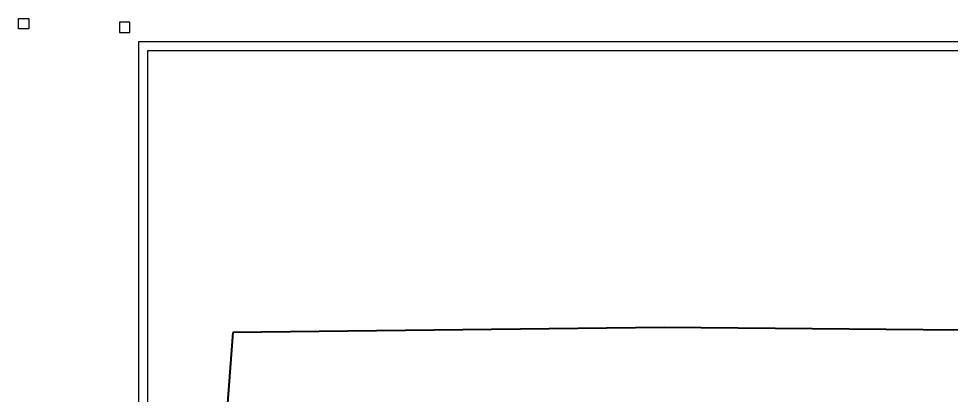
# Model space of a CAD drawing. Header units: metres. Extents: x 494 to 1845, y -666 to 1061.
# Drawn here: x 1658.97 to 1705.64, y 218 to 236.85 of the extents above; entities that cross this region are included whole.
import ezdxf

# ---------------------------------------------------------------- set-up
doc = ezdxf.new("R2010")
doc.units = ezdxf.units.M
doc.header["$MEASUREMENT"] = 0
doc.linetypes.add('1', pattern=[0])
doc.layers.add('PLOT - SURVEY', color=1, linetype='1')
doc.layers.add('SHEET', color=7, linetype='Continuous')

# ---------------------------------------------------------------- blocks, each defined once
blk = doc.blocks.new('sadfsdf')
at = {"color": 255}
for points in [[(-0.965, 53.317), (-0.453, 53.317), (-0.453, 53.829), (-0.965, 53.829)], [(95.905, 53.317), (95.393, 53.317), (95.393, 53.829), (95.905, 53.829)]]:
    blk.add_lwpolyline(points, close=True, dxfattribs=at)
at = {"layer": 'SHEET'}
for points in [[(94.941, 52.864), (94.941, 0), (0, 0), (0, 52.864)], [(94.488, 52.411), (94.488, 0.453), (0.453, 0.453), (0.453, 52.411)]]:
    blk.add_lwpolyline(points, close=True, dxfattribs=at)

msp = doc.modelspace()

# ---------------------------------------------------------------- linework, layer by layer
at = {"layer": 'PLOT - SURVEY', "color": 250, "linetype": 'Continuous', "lineweight": 40}
for points in [[(1722.736, 221.1143), (1691.2791, 221.4044), (1669.6969, 221.1412)], [(1669.6969, 221.1412), (1669.2803, 215.6328), (1668.8836, 213.2405), (1668.3257, 206.8645), (1668.2253, 203.842), (1683.0713, 203.5225), (1715.9592, 202.2942), (1752.3552, 202.0427)]]:
    msp.add_lwpolyline(points, dxfattribs=at)

# ---------------------------------------------------------------- block references
for p in [(1563.5791, 183.0184), (1664.9913, 182.8408)]:
    msp.add_blockref('sadfsdf', p)

doc.saveas('drawing.dxf')
